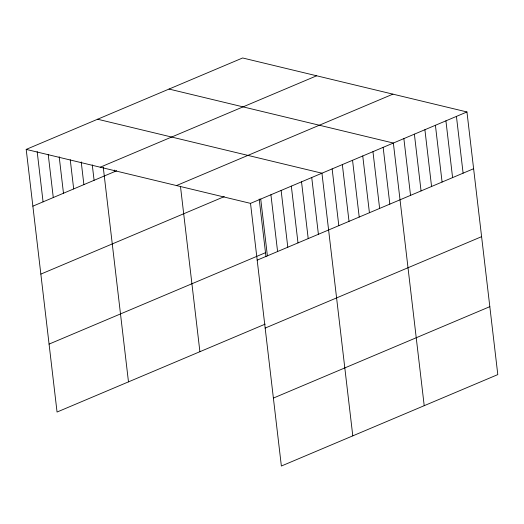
<?xml version="1.0" encoding="UTF-8"?>
<svg xmlns="http://www.w3.org/2000/svg" width="524" height="524" viewBox="0 0 524 524"><rect width="100%" height="100%" fill="white"/><g stroke="black" fill="none" stroke-linecap="round" stroke-linejoin="round"><path stroke-width="0.79" d="M26.2 149.399L242.632 57.974L466.95 111.959L497.8 374.601L281.368 466.026L250.518 203.377L26.2 149.399L57.05 412.041L265.223 324.107M100.222 167.208L316.653 75.79M32.868 206.168L116.682 170.765M176.49 185.568L392.921 94.143M40.852 274.104L224.239 196.638M250.518 203.377L466.95 111.959M49.073 344.104L265.504 252.679M257.186 260.146L473.617 168.728M265.164 328.089L481.595 236.665M273.39 398.089L489.822 306.664M169.042 89.06L393.36 143.045L424.211 405.687M97.621 119.23L321.939 173.208L352.79 435.857M456.437 116.4L463.105 173.169M445.924 120.841L452.592 177.61M435.411 125.282L442.079 182.051M424.899 129.723L431.566 186.492M414.386 134.164L421.054 190.933M403.873 138.605L410.541 195.373M383.155 147.355L389.823 204.124M372.957 151.665L379.625 208.434M362.752 155.975L369.42 212.744M352.547 160.285L359.215 217.054M342.342 164.595L349.017 221.364M332.144 168.905L338.812 225.674M311.734 177.518L318.402 234.293M301.529 181.828L308.204 238.603M291.331 186.138L297.999 242.913M281.126 190.448L287.794 247.223M270.921 194.758L277.589 251.533M260.723 199.068L267.391 255.843M259.197 199.015L265.969 256.675M180.498 186.59L199.899 351.702M114.304 170.064L114.494 171.689M103.241 167.077L128.478 381.872M92.276 164.896L94.091 180.308M81.22 161.909L83.886 184.618M70.249 159.728L73.681 188.928M59.192 156.742L63.476 193.238M48.228 154.56L53.278 197.548M37.165 151.574L43.073 201.858"/></g></svg>
